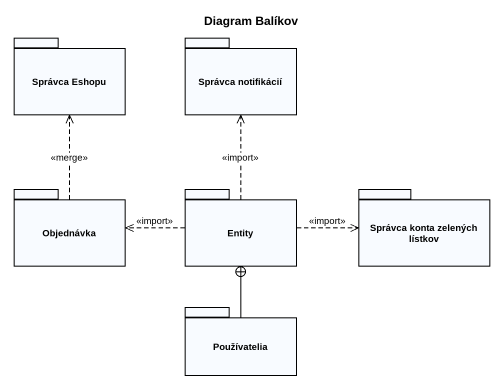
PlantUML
@startuml
title Diagram Balíkov
package "Správca Eshopu" as Správca_Eshopu {
}
package "Správca notifikácií" as Správca_notifikácií {
}
package Objednávka {
}
package "Entity" as Entity_ {
}
package "Správca konta zelených lístkov" as Správca_konta_zelených {
}
package Používatelia {
}
Objednávka .up.> Správca_Eshopu : <<merge>>
Entity_ .up.> Správca_notifikácií : <<import>>
Entity_ .left.> Objednávka : <<import>>
Entity_ .right.> Správca_konta_zelených : <<import>>
Používatelia -up-+ Entity_
@enduml
